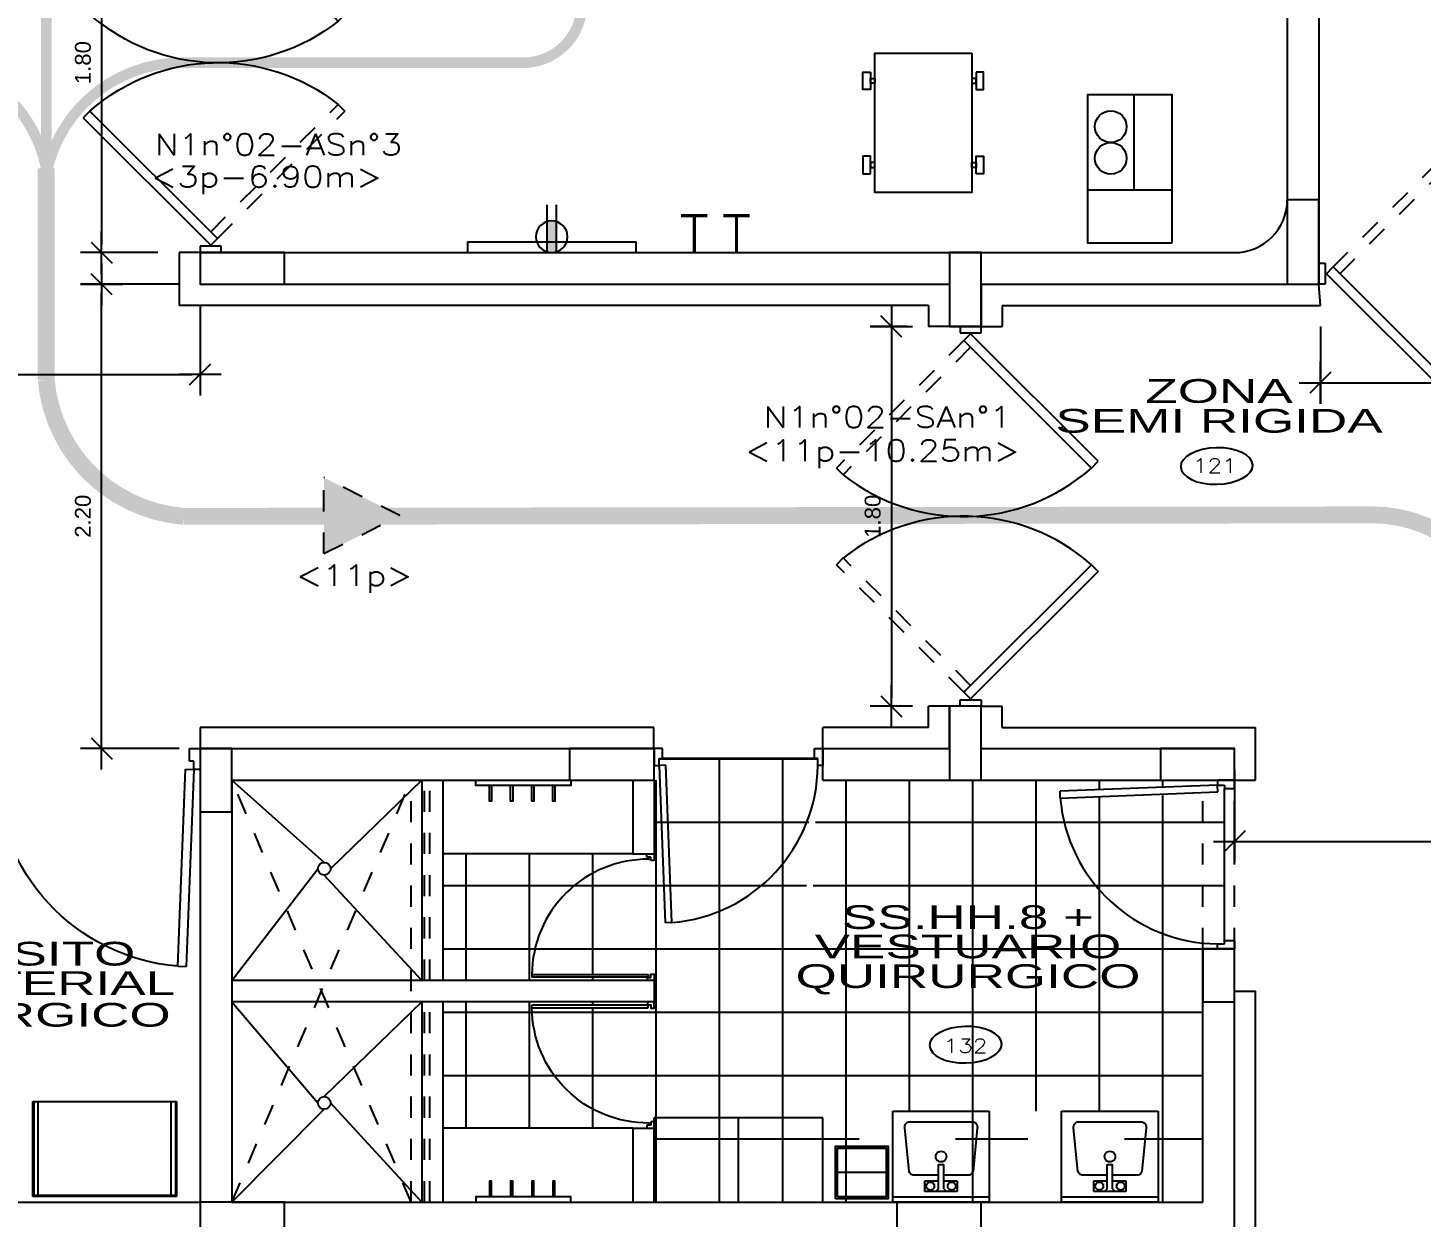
# Model space of a CAD drawing. Header units: millimetres. Extents: x 791 to 2661, y 209 to 602.
# Drawn here: x 1167.47 to 1174.07, y 537.76 to 543.39 of the extents above; entities that cross this region are included whole.
import ezdxf
from ezdxf.enums import TextEntityAlignment as Align

# ---------------------------------------------------------------- set-up
doc = ezdxf.new("R2010")
doc.units = ezdxf.units.MM
doc.header["$LTSCALE"] = 0.1
doc.header["$PDMODE"] = 3
for name, pattern in [('DASHED2', [9.525, 6.35, -3.175]), ('HIDDEN', [9.525, 6.35, -3.175]), ('TRAZOS2', [0.375, 0.25, -0.125])]:
    doc.linetypes.add(name, pattern=pattern)
for name, color, linetype in [('01', 1, 'Continuous'), ('02', 8, 'Continuous'), ('03', 8, 'Continuous'), ('06', 1, 'Continuous'), ('1TEXTO-05', 5, 'Continuous'), ('COLUMNAS', 1, 'Continuous'), ('cOTAS EVACUACION', 1, 'Continuous'), ('Equipamiento', 1, 'Continuous'), ('evacuacion', 70, 'TRAZOS2'), ('N-AMB', 2, 'Continuous'), ('Pisos', 253, 'Continuous'), ('Proyecciones', 9, 'HIDDEN'), ('Puertas', 1, 'Continuous'), ('Sanitarios', 1, 'Continuous'), ('texto seguridad', 120, 'Continuous'), ('Ventana alta', 1, 'DASHED2')]:
    doc.layers.add(name, color=color, linetype=linetype)
doc.layers.add('EVACUACION05', color=71, linetype='TRAZOS2', lineweight=50)
doc.styles.add('0', font='romans.SHX', dxfattribs={"width": 1.5})
doc.styles.add('LUNA', font='romans.shx', dxfattribs={"width": 1.5})
doc.styles.add('ROMANS', font='', dxfattribs={"oblique": 1, "height": 0.075})
doc.styles.get('ROMANS').set_extended_font_data('Arial')
doc.dimstyles.new('COTAS 50', dxfattribs={"dimscale": 2, "dimtxt": 1.5, "dimasz": 0.02, "dimexe": 0.05, "dimexo": 0.05, "dimgap": 0.025, "dimtad": 3, "dimzin": 4, "dimdsep": 46, "dimtxsty": 'ROMANS', "dimblk": 'LLL', "dimcen": 0, "dimdle": 0.18, "dimclrd": 256, "dimclre": 1, "dimclrt": 3, "dimadec": 0, "dimazin": 0, "dimtfac": 1, "dimtix": 1, "dimtofl": 0, "dimtmove": 1, "dimatfit": 3, "dimldrblk": 'OPEN90', "dimfxl": 0.18, "dimtolj": 1, "dimtzin": 0, "dimarcsym": 0})

# ---------------------------------------------------------------- blocks, each defined once
blk = doc.blocks.new('A$C0E812A79')
at = {"layer": 'Puertas', "linetype": 'TRAZOS2', "ltscale": 3}
for p, q in [((0.0668, -0.0182, 0.005), (0.671, 0.5859, 0.005)), ((0.0986, -0.05, 0.005), (0.7028, 0.5541, 0.005)), ((1.7014, -0.05, 0.005), (1.0972, 0.5541, 0.005)), ((1.7332, -0.0182, 0.005), (1.129, 0.5859, 0.005))]:
    blk.add_line(p, q, dxfattribs=at)
at = {"layer": 'Puertas'}
for p, q in [((0.7028, 0.5541, 0.005), (0.671, 0.5859, 0.005)), ((1.0972, 0.5541, 0.005), (1.129, 0.5859, 0.005))]:
    blk.add_line(p, q, dxfattribs=at)
at = {"layer": 'Puertas', "ltscale": 3}
for p, q in [((0, -0.1), (0, 0)), ((0, 0), (0.03, 0)), ((0.03, 0), (0.03, -0.025)), ((1.8, 0), (1.77, 0)), ((1.77, 0), (1.77, -0.025)), ((1.8, -0.1), (1.8, 0)), ((0.03, -0.025), (0.03, -0.025)), ((0.03, -0.025), (0.03, -0.1)), ((0.035, -0.05, 0.005), (0.0668, -0.0182, 0.005)), ((0.6391, -0.6542, 0.005), (0.035, -0.05, 0.005)), ((0.0668, -0.0182, 0.005), (0.671, -0.6223, 0.005)), ((1.7332, -0.0182, 0.005), (1.129, -0.6223, 0.005)), ((1.1609, -0.6542, 0.005), (1.765, -0.05, 0.005)), ((1.765, -0.05, 0.005), (1.7332, -0.0182, 0.005)), ((1.77, -0.025), (1.77, -0.025)), ((1.77, -0.025), (1.77, -0.1)), ((0.03, -0.1), (0, -0.1)), ((1.77, -0.1), (1.8, -0.1)), ((0.671, -0.6223, 0.005), (0.6391, -0.6542, 0.005)), ((1.129, -0.6223, 0.005), (1.1609, -0.6542, 0.005))]:
    blk.add_line(p, q, dxfattribs=at)
at = {"layer": 'Puertas'}
for centre, start, end in [((-0.017, -0.0151, 0.015), 318.56511, 38.33834), ((1.817, -0.0151, 0.015), 141.66166, 221.43489)]:
    blk.add_arc(centre, 0.9176, start, end, dxfattribs=at)
blk = doc.blocks.new('A$C75F00277')
at = {"layer": 'Puertas'}
for p, q in [((0, 0.95), (0, 1)), ((0, 1), (0.1, 1)), ((0.1, 1), (0.1, 0.97)), ((0.06, 0.95), (0, 0.95)), ((0.06, 0.97), (0.06, 0.95)), ((0.1, 0.97), (0.06, 0.97)), ((1.0317, 0.106), (0.0985, 0.07)), ((0.0985, 0.07), (0.1, 0.03)), ((1.0317, 0.106), (1.0333, 0.066)), ((0, 0.05), (0, 0)), ((0.06, 0.05), (0, 0.05)), ((0, 0), (0.1, 0)), ((0.06, 0.03), (0.06, 0.05)), ((0.1, 0.03), (0.06, 0.03)), ((0.1, 0.03), (1.0333, 0.066)), ((0.1, 0), (0.1, 0.03))]:
    blk.add_line(p, q, dxfattribs=at)
blk.add_arc((0.0923, 0.0274), 0.9427, 4.78175, 89.53472, dxfattribs=at)
blk = doc.blocks.new('A$C5FCB44E2')
at = {"layer": 'Sanitarios'}
for p, q in [((0, 0.4572, -0.1016), (0, 0.4572)), ((0, 0.4572, -0.1016), (0, 0.4572)), ((0, 0, -0.1016), (0, 0.4572, -0.1016)), ((0, 0.4572, -0.1016), (0.127, 0.4572, -0.1016)), ((0, 0), (0, 0.4572)), ((0, 0.4572), (0.127, 0.4572)), ((0.0254, 0.4572, 0.0508), (0.0254, 0, 0.0508)), ((0.127, 0.4572, -0.1016), (0.127, 0.4572)), ((0.127, 0.4572, -0.1016), (0.127, 0.4572)), ((0.127, 0.4572, -0.1016), (0.4318, 0.4572, -0.1016)), ((0.127, 0.4572), (0.4318, 0.4572)), ((0.1474, 0.3803), (0.3506, 0.4003)), ((0.3506, 0.4003), (0.3572, 0.4008)), ((0.3572, 0.4008), (0.3638, 0.3995)), ((0.3638, 0.3995), (0.3697, 0.3965)), ((0.3697, 0.3965), (0.3747, 0.3922)), ((0.4318, 0.4572, -0.1016), (0.4318, 0.4572)), ((0.4318, 0.4572, -0.1016), (0.4318, 0.4572)), ((0.4318, 0.4572, -0.1016), (0.4318, 0, -0.1016)), ((0.4318, 0.4572), (0.4318, 0)), ((0.127, 0.3554), (0.1279, 0.362)), ((0.127, 0.2413), (0.127, 0.3554)), ((0.1279, 0.362), (0.1304, 0.3681)), ((0.1304, 0.3681), (0.1344, 0.3734)), ((0.1344, 0.3734), (0.1397, 0.3774)), ((0.1397, 0.3774), (0.1458, 0.3799)), ((0.1458, 0.3799), (0.1474, 0.3803)), ((0.3747, 0.3922), (0.3784, 0.3867)), ((0.3784, 0.3867), (0.3805, 0.3804)), ((0.3805, 0.3804), (0.381, 0.3754)), ((0.381, 0.3754), (0.381, 0.0818)), ((0.0508, 0.1524, 0.0508), (0.0508, 0.3048, 0.0508)), ((0.0508, 0.3048, 0.0508), (0.1016, 0.3048, 0.0508)), ((0.0572, 0.2794, 0.0508), (0.0578, 0.2843, 0.0508)), ((0.0578, 0.2745, 0.0508), (0.0572, 0.2794, 0.0508)), ((0.0578, 0.2843, 0.0508), (0.0597, 0.2889, 0.0508)), ((0.0597, 0.2699, 0.0508), (0.0578, 0.2745, 0.0508)), ((0.0597, 0.2889, 0.0508), (0.0627, 0.2929, 0.0508)), ((0.0627, 0.2659, 0.0508), (0.0597, 0.2699, 0.0508)), ((0.0627, 0.2929, 0.0508), (0.0667, 0.2959, 0.0508)), ((0.0667, 0.2629, 0.0508), (0.0627, 0.2659, 0.0508)), ((0.0667, 0.2959, 0.0508), (0.0713, 0.2978, 0.0508)), ((0.0713, 0.2978, 0.0508), (0.0762, 0.2985, 0.0508)), ((0.0762, 0.2985, 0.0508), (0.0811, 0.2978, 0.0508)), ((0.0811, 0.2978, 0.0508), (0.0857, 0.2959, 0.0508)), ((0.0857, 0.2959, 0.0508), (0.0897, 0.2929, 0.0508)), ((0.0897, 0.2659, 0.0508), (0.0857, 0.2629, 0.0508)), ((0.0897, 0.2929, 0.0508), (0.0927, 0.2889, 0.0508)), ((0.0927, 0.2699, 0.0508), (0.0897, 0.2659, 0.0508)), ((0.0927, 0.2889, 0.0508), (0.0946, 0.2843, 0.0508)), ((0.0946, 0.2745, 0.0508), (0.0927, 0.2699, 0.0508)), ((0.0946, 0.2843, 0.0508), (0.0953, 0.2794, 0.0508)), ((0.0953, 0.2794, 0.0508), (0.0946, 0.2745, 0.0508)), ((0.1016, 0.3048, 0.0508), (0.1016, 0.2413, 0.0508)), ((0.0635, 0.2413, 0.0508), (0.0508, 0.254, 0.0508)), ((0.0635, 0.2159, 0.0508), (0.0508, 0.2032, 0.0508)), ((0.0635, 0.2413, 0.0508), (0.1778, 0.2413, 0.0508)), ((0.0635, 0.2159, 0.0508), (0.1778, 0.2159, 0.0508)), ((0.0713, 0.261, 0.0508), (0.0667, 0.2629, 0.0508)), ((0.0762, 0.2604, 0.0508), (0.0713, 0.261, 0.0508)), ((0.0811, 0.261, 0.0508), (0.0762, 0.2604, 0.0508)), ((0.0762, 0.2604, 0.0508), (0.0762, 0.2604, 0.0508)), ((0.0857, 0.2629, 0.0508), (0.0811, 0.261, 0.0508)), ((0.1016, 0.2159, 0.0508), (0.1016, 0.1524, 0.0508)), ((0.127, 0.1018), (0.127, 0.2159)), ((0.1778, 0.2413, 0.0508), (0.1778, 0.2159, 0.0508)), ((0.1905, 0.2286, 0.0508), (0.1914, 0.2352, 0.0508)), ((0.1914, 0.222, 0.0508), (0.1905, 0.2286, 0.0508)), ((0.1914, 0.2352, 0.0508), (0.1939, 0.2413, 0.0508)), ((0.1939, 0.2159, 0.0508), (0.1914, 0.222, 0.0508)), ((0.1939, 0.2413, 0.0508), (0.1979, 0.2466, 0.0508)), ((0.1979, 0.2106, 0.0508), (0.1939, 0.2159, 0.0508)), ((0.1979, 0.2466, 0.0508), (0.2032, 0.2506, 0.0508)), ((0.2032, 0.2066, 0.0508), (0.1979, 0.2106, 0.0508)), ((0.2032, 0.2506, 0.0508), (0.2093, 0.2531, 0.0508)), ((0.2093, 0.2041, 0.0508), (0.2032, 0.2066, 0.0508)), ((0.2093, 0.2531, 0.0508), (0.2159, 0.254, 0.0508)), ((0.2159, 0.2032, 0.0508), (0.2093, 0.2041, 0.0508)), ((0.2159, 0.254, 0.0508), (0.2225, 0.2531, 0.0508)), ((0.2225, 0.2041, 0.0508), (0.2159, 0.2032, 0.0508)), ((0.2159, 0.2032, 0.0508), (0.2159, 0.2032, 0.0508)), ((0.2225, 0.2531, 0.0508), (0.2286, 0.2506, 0.0508)), ((0.2286, 0.2066, 0.0508), (0.2225, 0.2041, 0.0508)), ((0.2286, 0.2506, 0.0508), (0.2339, 0.2466, 0.0508)), ((0.2339, 0.2106, 0.0508), (0.2286, 0.2066, 0.0508)), ((0.2339, 0.2466, 0.0508), (0.2379, 0.2413, 0.0508)), ((0.2379, 0.2159, 0.0508), (0.2339, 0.2106, 0.0508)), ((0.2379, 0.2413, 0.0508), (0.2404, 0.2352, 0.0508)), ((0.2404, 0.222, 0.0508), (0.2379, 0.2159, 0.0508)), ((0.2404, 0.2352, 0.0508), (0.2413, 0.2286, 0.0508)), ((0.2413, 0.2286, 0.0508), (0.2404, 0.222, 0.0508)), ((0.1016, 0.1524, 0.0508), (0.0508, 0.1524, 0.0508)), ((0.0572, 0.1778, 0.0508), (0.0578, 0.1827, 0.0508)), ((0.0578, 0.1729, 0.0508), (0.0572, 0.1778, 0.0508)), ((0.0578, 0.1827, 0.0508), (0.0597, 0.1873, 0.0508)), ((0.0597, 0.1683, 0.0508), (0.0578, 0.1729, 0.0508)), ((0.0597, 0.1873, 0.0508), (0.0627, 0.1913, 0.0508)), ((0.0627, 0.1643, 0.0508), (0.0597, 0.1683, 0.0508)), ((0.0627, 0.1913, 0.0508), (0.0667, 0.1943, 0.0508)), ((0.0667, 0.1613, 0.0508), (0.0627, 0.1643, 0.0508)), ((0.0667, 0.1943, 0.0508), (0.0713, 0.1962, 0.0508)), ((0.0713, 0.1594, 0.0508), (0.0667, 0.1613, 0.0508)), ((0.0713, 0.1962, 0.0508), (0.0762, 0.1969, 0.0508)), ((0.0762, 0.1588, 0.0508), (0.0713, 0.1594, 0.0508)), ((0.0762, 0.1969, 0.0508), (0.0811, 0.1962, 0.0508)), ((0.0811, 0.1594, 0.0508), (0.0762, 0.1588, 0.0508)), ((0.0762, 0.1588, 0.0508), (0.0762, 0.1588, 0.0508)), ((0.0811, 0.1962, 0.0508), (0.0857, 0.1943, 0.0508)), ((0.0857, 0.1613, 0.0508), (0.0811, 0.1594, 0.0508)), ((0.0857, 0.1943, 0.0508), (0.0897, 0.1913, 0.0508)), ((0.0897, 0.1643, 0.0508), (0.0857, 0.1613, 0.0508)), ((0.0897, 0.1913, 0.0508), (0.0927, 0.1873, 0.0508)), ((0.0927, 0.1683, 0.0508), (0.0897, 0.1643, 0.0508)), ((0.0927, 0.1873, 0.0508), (0.0946, 0.1827, 0.0508)), ((0.0946, 0.1729, 0.0508), (0.0927, 0.1683, 0.0508)), ((0.0946, 0.1827, 0.0508), (0.0953, 0.1778, 0.0508)), ((0.0953, 0.1778, 0.0508), (0.0946, 0.1729, 0.0508)), ((0.1271, 0.1002), (0.127, 0.1018)), ((0.1283, 0.0936), (0.1271, 0.1002)), ((0.1313, 0.0877), (0.1283, 0.0936)), ((0.1356, 0.0827), (0.1313, 0.0877)), ((0.1411, 0.079), (0.1356, 0.0827)), ((0.1474, 0.0769), (0.1411, 0.079)), ((0.3506, 0.0569), (0.1474, 0.0769)), ((0.3776, 0.0691), (0.3736, 0.0638)), ((0.3801, 0.0752), (0.3776, 0.0691)), ((0.381, 0.0818), (0.3801, 0.0752)), ((0, 0, -0.1016), (0, 0)), ((0, 0, -0.1016), (0, 0)), ((0.127, 0, -0.1016), (0, 0, -0.1016)), ((0.127, 0), (0, 0)), ((0.127, 0, -0.1016), (0.127, 0)), ((0.127, 0, -0.1016), (0.127, 0)), ((0.4318, 0, -0.1016), (0.127, 0, -0.1016)), ((0.4318, 0), (0.127, 0)), ((0.3556, 0.0564), (0.3506, 0.0569)), ((0.3622, 0.0573), (0.3556, 0.0564)), ((0.3683, 0.0598), (0.3622, 0.0573)), ((0.3736, 0.0638), (0.3683, 0.0598)), ((0.4318, 0, -0.1016), (0.4318, 0)), ((0.4318, 0, -0.1016), (0.4318, 0))]:
    blk.add_line(p, q, dxfattribs=at)
blk = doc.blocks.new('.6')
at = {"layer": '02'}
for p, q in [((-0.033, 0.579), (-0.033, 0.594)), ((0, 0.594), (0, 0.564)), ((-0.024, 0.579), (-0.033, 0.579)), ((-0.015, 0.579), (-0.024, 0.579)), ((-0.015, 0.564), (-0.015, 0.579)), ((0, 0.564), (-0.015, 0.564)), ((-0.5725, 0.0285), (-0.028, 0.0285)), ((-0.5725, 0.0285), (-0.5725, 0.0165)), ((-0.028, 0.0165), (-0.5725, 0.0165)), ((-0.028, 0.0285), (-0.028, 0.0165))]:
    blk.add_line(p, q, dxfattribs=at)
blk.add_lwpolyline([(0, 0), (-0.0304, 0), (-0.0304, 0.015), (-0.015, 0.015), (-0.015, 0.03), (0, 0.03)], close=True, dxfattribs=at)
at = {"layer": 'Puertas'}
for p, q in [((-0.024, 0.5695), (-0.015, 0.5695)), ((-0.028, 0.0165), (-0.028, 0.015))]:
    blk.add_line(p, q, dxfattribs=at)
blk.add_arc((-0.028, 0.025), 0.5445, 89.57456, 179.62972, dxfattribs=at)
blk = doc.blocks.new('TOM-2')
blk.add_hatch(color=256).paths.add_polyline_path([(-0.0135, -0.0225, 0.076321), (-0.01, 0, 0.076321), (-0.0135, 0.0225), (-0.1565, 0.0225, 0.076321), (-0.16, 0, 0.076321), (-0.1565, -0.0225)])
for p, q in [((-0.0135, 0.0225), (-0.2365, 0.0225)), ((-0.0135, -0.0225), (-0.2365, -0.0225))]:
    blk.add_line(p, q)
blk.add_circle((-0.085, 0), 0.075)
blk = doc.blocks.new('N-2')
at = {"layer": 'Equipamiento'}
blk.add_lwpolyline([(0.3066, -0.1513), (0.3566, -0.1513), (0.3566, 0.6487), (0.3066, 0.6487)], close=True, dxfattribs=at)
blk = doc.blocks.new('MA-12')
for points in [[(0.0891, 0.4803), (0.1723, 0.4803), (0.1723, 0.5162), (0.0891, 0.5162)], [(0.1189, 0.46), (0.1425, 0.46), (0.1425, 0.4803), (0.1189, 0.4803)], [(0.5709, 0.4803), (0.4877, 0.4803), (0.4877, 0.5162), (0.5709, 0.5162)], [(0.5411, 0.46), (0.5175, 0.46), (0.5175, 0.4803), (0.5411, 0.4803)], [(0, 0), (0.66, 0), (0.66, 0.46), (0, 0.46)], [(0.0891, -0.0203), (0.1723, -0.0203), (0.1723, -0.0562), (0.0891, -0.0562)], [(0.1189, 0), (0.1425, 0), (0.1425, -0.0203), (0.1189, -0.0203)], [(0.5709, -0.0203), (0.4877, -0.0203), (0.4877, -0.0562), (0.5709, -0.0562)], [(0.5411, 0), (0.5175, 0), (0.5175, -0.0203), (0.5411, -0.0203)]]:
    blk.add_lwpolyline(points, close=True)
blk = doc.blocks.new('EM-20')
for p, q in [((-0.1, 0.2), (-0.1, -0.2)), ((-0.1, -0.02), (0.35, -0.02))]:
    blk.add_line(p, q)
blk.add_lwpolyline([(-0.35, -0.2), (0.35, -0.2), (0.35, 0.2), (-0.35, 0.2)], close=True)
for centre in [(0.05, 0.09), (0.2, 0.09)]:
    blk.add_circle(centre, 0.075)
blk = doc.blocks.new('MP-1')
at = {"layer": 'Equipamiento'}
blk.add_line((0.115, 0), (0.115, -0.23), dxfattribs=at)
for points in [[(-0.01, -0.24), (0.24, -0.24), (0.24, 0.01), (-0.01, 0.01)], [(0, -0.23), (0.23, -0.23), (0.23, 0), (0, 0)]]:
    blk.add_lwpolyline(points, close=True, dxfattribs=at)
blk = doc.blocks.new('MC-34')
for p, q in [((-0.025, 0.05), (-0.1, 0.05)), ((-0.025, -0.05), (-0.1, -0.05)), ((-0.025, -0.15), (-0.1, -0.15))]:
    blk.add_line(p, q)
blk.add_lwpolyline([(0, -0.225), (0, 0.225), (-0.025, 0.225), (-0.025, -0.225)], close=True)
for points in [[(-0.025, 0.15), (-0.1, 0.15), (-0.1, 0.14), (-0.025, 0.14)], [(-0.025, 0.05), (-0.1, 0.05), (-0.1, 0.04), (-0.025, 0.04)], [(-0.025, -0.05), (-0.1, -0.05), (-0.1, -0.06), (-0.025, -0.06)], [(-0.025, -0.15), (-0.1, -0.15), (-0.1, -0.16), (-0.025, -0.16)]]:
    blk.add_lwpolyline(points)
blk = doc.blocks.new('A$C34EA66F1')
at = {"layer": 'Equipamiento', "rotation": 180}
blk.add_blockref('MC-34', (0, 0.225), dxfattribs=at)
blk = doc.blocks.new('MA-29')
for p, q in [((-0.1366, 0.1877), (-0.1366, -0.4923)), ((0.3134, 0.1877), (-0.1366, 0.1877)), ((0.3084, 0.1827), (-0.1366, 0.1827)), ((0.3084, 0.1627), (-0.1366, 0.1627)), ((0.3084, -0.4873), (0.3084, 0.1827)), ((0.3134, -0.4923), (0.3134, 0.1877)), ((0.3084, -0.4673), (-0.1366, -0.4673)), ((-0.1366, -0.4873), (0.3084, -0.4873)), ((-0.1366, -0.4923), (0.3134, -0.4923))]:
    blk.add_line(p, q)
blk = doc.blocks.new('LLL')
for p, q in [((0, 2.5), (0, -2.5)), ((2.5, 0), (-2.5, 0))]:
    blk.add_line(p, q)
at = {"color": 3}
blk.add_line((-1.25, -1.25), (1.25, 1.25), dxfattribs=at)
at = {"layer": 'Defpoints', "color": 0, "linetype": 'ByBlock'}
blk.add_point((0, 0), dxfattribs=at)
blk.add_point((0, 0), dxfattribs=at)
blk = doc.blocks.new('*D302')
at = {"layer": 'cOTAS EVACUACION', "color": 1, "lineweight": -2, "ltscale": 0.15, "transparency": 16777216}
for p, q in [((1168.0814, 544.1291), (1167.7146, 544.1291)), ((1168.0814, 542.3291), (1167.7146, 542.3291))]:
    blk.add_line(p, q, dxfattribs=at)
at = {"layer": 'cOTAS EVACUACION', "lineweight": -2, "ltscale": 0.15, "transparency": 16777216}
blk.add_line((1167.8146, 544.0891), (1167.8146, 542.3691), dxfattribs=at)
at = {"layer": 'Defpoints', "color": 0, "ltscale": 0.15, "transparency": 16777216}
for p in [(1168.1814, 544.1291), (1167.8146, 542.3291), (1168.1814, 542.3291)]:
    blk.add_point(p, dxfattribs=at)
at = {"layer": 'cOTAS EVACUACION', "lineweight": -2, "ltscale": 0.15, "transparency": 16777216, "xscale": 0.04, "yscale": 0.04, "zscale": 0.04}
for p, rotation in [((1167.8146, 544.1291), 90), ((1167.8146, 542.3291), 270)]:
    blk.add_blockref('LLL', p, dxfattribs=dict(at, rotation=rotation))
at = {"layer": 'cOTAS EVACUACION', "color": 3, "ltscale": 0.15, "transparency": 16777216, "insert": (1167.7263, 543.2291), "char_height": 0.075, "attachment_point": 5, "rotation": 90, "style": 'ROMANS'}
blk.add_mtext('\\A1;1.80', dxfattribs=at)
blk = doc.blocks.new('_OPEN90')
at = {"color": 0, "linetype": 'ByBlock', "ltscale": 0.7}
for p, q in [((0, 0), (-1, 0)), ((-0.5, 0.5), (0, 0)), ((0, 0), (-0.5, -0.5))]:
    blk.add_line(p, q, dxfattribs=at)
blk = doc.blocks.new('*D303')
at = {"layer": 'cOTAS EVACUACION', "color": 1, "lineweight": -2, "ltscale": 0.15, "transparency": 16777216}
for p, q in [((1168.1814, 542.1791), (1167.7146, 542.1791)), ((1168.1814, 539.9791), (1167.7146, 539.9791))]:
    blk.add_line(p, q, dxfattribs=at)
at = {"layer": 'cOTAS EVACUACION', "lineweight": -2, "ltscale": 0.15, "transparency": 16777216}
blk.add_line((1167.8146, 540.0191), (1167.8146, 542.1391), dxfattribs=at)
at = {"layer": 'Defpoints', "color": 0, "ltscale": 0.15, "transparency": 16777216}
for p in [(1167.8146, 542.1791), (1168.2814, 542.1791), (1168.2814, 539.9791)]:
    blk.add_point(p, dxfattribs=at)
at = {"layer": 'cOTAS EVACUACION', "lineweight": -2, "ltscale": 0.15, "transparency": 16777216, "xscale": 0.04, "yscale": 0.04, "zscale": 0.04}
for p, rotation in [((1167.8146, 542.1791), 90), ((1167.8146, 539.9791), 270)]:
    blk.add_blockref('LLL', p, dxfattribs=dict(at, rotation=rotation))
at = {"layer": 'cOTAS EVACUACION', "color": 3, "ltscale": 0.15, "transparency": 16777216, "insert": (1167.7263, 541.0791), "char_height": 0.075, "attachment_point": 5, "rotation": 90, "style": 'ROMANS'}
blk.add_mtext('\\A1;2.20', dxfattribs=at)
blk = doc.blocks.new('*D304')
at = {"layer": 'cOTAS EVACUACION', "color": 1, "lineweight": -2, "ltscale": 0.15, "transparency": 16777216}
for p, q in [((1165.1814, 542.0791), (1165.1814, 541.6519)), ((1168.2814, 542.0791), (1168.2814, 541.6519))]:
    blk.add_line(p, q, dxfattribs=at)
at = {"layer": 'cOTAS EVACUACION', "lineweight": -2, "ltscale": 0.15, "transparency": 16777216}
blk.add_line((1165.2214, 541.7519), (1168.2414, 541.7519), dxfattribs=at)
at = {"layer": 'Defpoints', "color": 0, "ltscale": 0.15, "transparency": 16777216}
for p in [(1165.1814, 542.1791), (1168.2814, 542.1791), (1168.2814, 541.7519)]:
    blk.add_point(p, dxfattribs=at)
at = {"layer": 'cOTAS EVACUACION', "lineweight": -2, "ltscale": 0.15, "transparency": 16777216, "xscale": 0.04, "yscale": 0.04, "zscale": 0.04, "rotation": 180}
blk.add_blockref('LLL', (1165.1814, 541.7519), dxfattribs=at)
at = {"layer": 'cOTAS EVACUACION', "lineweight": -2, "ltscale": 0.15, "transparency": 16777216, "xscale": 0.04, "yscale": 0.04, "zscale": 0.04}
blk.add_blockref('LLL', (1168.2814, 541.7519), dxfattribs=at)
at = {"layer": 'cOTAS EVACUACION', "color": 3, "ltscale": 0.15, "transparency": 16777216, "insert": (1166.7314, 541.8402), "char_height": 0.075, "attachment_point": 5, "style": 'ROMANS'}
blk.add_mtext('\\A1;3.10', dxfattribs=at)
blk = doc.blocks.new('*D305')
at = {"layer": 'cOTAS EVACUACION', "color": 1, "lineweight": -2, "ltscale": 0.15, "transparency": 16777216}
for p, q in [((1171.6314, 541.9791), (1171.4559, 541.9791)), ((1171.6314, 540.1791), (1171.4559, 540.1791))]:
    blk.add_line(p, q, dxfattribs=at)
at = {"layer": 'cOTAS EVACUACION', "lineweight": -2, "ltscale": 0.15, "transparency": 16777216}
blk.add_line((1171.5559, 541.9391), (1171.5559, 540.2191), dxfattribs=at)
at = {"layer": 'Defpoints', "color": 0, "ltscale": 0.15, "transparency": 16777216}
for p in [(1171.7314, 541.9791), (1171.5559, 540.1791), (1171.7314, 540.1791)]:
    blk.add_point(p, dxfattribs=at)
at = {"layer": 'cOTAS EVACUACION', "lineweight": -2, "ltscale": 0.15, "transparency": 16777216, "xscale": 0.04, "yscale": 0.04, "zscale": 0.04}
for p, rotation in [((1171.5559, 541.9791), 90), ((1171.5559, 540.1791), 270)]:
    blk.add_blockref('LLL', p, dxfattribs=dict(at, rotation=rotation))
at = {"layer": 'cOTAS EVACUACION', "color": 3, "ltscale": 0.15, "transparency": 16777216, "insert": (1171.4675, 541.0791), "char_height": 0.075, "attachment_point": 5, "rotation": 90, "style": 'ROMANS'}
blk.add_mtext('\\A1;1.80', dxfattribs=at)
blk = doc.blocks.new('*D306')
at = {"layer": 'cOTAS EVACUACION', "color": 1, "lineweight": -2, "ltscale": 0.15, "transparency": 16777216}
for p, q in [((1173.5883, 541.9791), (1173.5883, 541.6125)), ((1175.2814, 541.9791), (1175.2814, 541.6125))]:
    blk.add_line(p, q, dxfattribs=at)
at = {"layer": 'cOTAS EVACUACION', "lineweight": -2, "ltscale": 0.15, "transparency": 16777216}
blk.add_line((1173.6283, 541.7125), (1175.2414, 541.7125), dxfattribs=at)
at = {"layer": 'Defpoints', "color": 0, "ltscale": 0.15, "transparency": 16777216}
for p in [(1173.5883, 542.0791), (1175.2814, 542.0791), (1175.2814, 541.7125)]:
    blk.add_point(p, dxfattribs=at)
at = {"layer": 'cOTAS EVACUACION', "lineweight": -2, "ltscale": 0.15, "transparency": 16777216, "xscale": 0.04, "yscale": 0.04, "zscale": 0.04, "rotation": 180}
blk.add_blockref('LLL', (1173.5883, 541.7125), dxfattribs=at)
at = {"layer": 'cOTAS EVACUACION', "lineweight": -2, "ltscale": 0.15, "transparency": 16777216, "xscale": 0.04, "yscale": 0.04, "zscale": 0.04}
blk.add_blockref('LLL', (1175.2814, 541.7125), dxfattribs=at)
at = {"layer": 'cOTAS EVACUACION', "color": 3, "ltscale": 0.15, "transparency": 16777216, "insert": (1174.3364, 541.7957), "char_height": 0.075, "attachment_point": 5, "style": 'ROMANS'}
blk.add_mtext('\\A1;1.69', dxfattribs=at)
blk = doc.blocks.new('*D308')
at = {"layer": 'cOTAS EVACUACION', "color": 1, "lineweight": -2, "ltscale": 0.15, "transparency": 16777216}
for p, q in [((1173.1814, 539.8791), (1173.1814, 539.4382)), ((1175.3814, 539.8791), (1175.3814, 539.4382))]:
    blk.add_line(p, q, dxfattribs=at)
at = {"layer": 'cOTAS EVACUACION', "lineweight": -2, "ltscale": 0.15, "transparency": 16777216}
blk.add_line((1173.2214, 539.5382), (1175.3414, 539.5382), dxfattribs=at)
at = {"layer": 'Defpoints', "color": 0, "ltscale": 0.15, "transparency": 16777216}
for p in [(1173.1814, 539.9791), (1175.3814, 539.9791), (1175.3814, 539.5382)]:
    blk.add_point(p, dxfattribs=at)
at = {"layer": 'cOTAS EVACUACION', "lineweight": -2, "ltscale": 0.15, "transparency": 16777216, "xscale": 0.04, "yscale": 0.04, "zscale": 0.04, "rotation": 180}
blk.add_blockref('LLL', (1173.1814, 539.5382), dxfattribs=at)
at = {"layer": 'cOTAS EVACUACION', "lineweight": -2, "ltscale": 0.15, "transparency": 16777216, "xscale": 0.04, "yscale": 0.04, "zscale": 0.04}
blk.add_blockref('LLL', (1175.3814, 539.5382), dxfattribs=at)
at = {"layer": 'cOTAS EVACUACION', "color": 3, "ltscale": 0.15, "transparency": 16777216, "insert": (1174.2814, 539.6265), "char_height": 0.075, "attachment_point": 5, "style": 'ROMANS'}
blk.add_mtext('\\A1;2.20', dxfattribs=at)

msp = doc.modelspace()

# ---------------------------------------------------------------- hatches: boundary and pattern name
at = {"layer": 'EVACUACION05', "ltscale": 0.05}
msp.add_hatch(color=256, dxfattribs=at).paths.add_polyline_path([(1169.2277, 541.0827), (1168.8677, 541.2627), (1168.8677, 540.9027)])
at = {"layer": 'Pisos', "ltscale": 0.15}
h = msp.add_hatch(dxfattribs=at)
h.set_pattern_fill('_USER', color=256, scale=0.3, style=0, double=1, pattern_type=0)
h.set_pattern_definition([(360, (1173.14137, 537.82913), (7e-17, 0.3), []), (90, (1173.14137, 537.82913), (-0.3, 9e-17), [])])
h.paths.add_polyline_path([(1173.0314, 539.0291), (1173.0314, 539.057, -0.36113), (1172.356, 539.7444), (1172.3548, 539.7763), (1173.0314, 539.8024), (1173.0314, 539.8291), (1171.2314, 539.8291), (1171.2047, 539.8291), (1171.1786, 539.1525), (1171.1466, 539.1537, -0.36113), (1170.4592, 539.8291), (1170.4314, 539.8291), (1170.4314, 539.4791), (1170.4314, 539.4488), (1170.4162, 539.4488), (1170.4162, 539.4543), (1170.4071, 539.4543, 0.414496), (1169.8531, 538.9079), (1170.403, 538.9079), (1170.403, 538.8943), (1170.4162, 538.8943), (1170.4162, 538.9094), (1170.4314, 538.9094), (1170.4314, 538.8791), (1170.4314, 538.7791), (1170.4314, 538.7488), (1170.4162, 538.7488), (1170.4162, 538.764), (1170.403, 538.764), (1170.403, 538.7503), (1169.8531, 538.7503, 0.414496), (1170.4071, 538.2039), (1170.4162, 538.2039), (1170.4162, 538.2094), (1170.4314, 538.2094), (1170.4314, 538.1791), (1170.4314, 537.8291), (1171.4028, 537.8291), (1171.4028, 537.9561), (1171.4028, 538.2609), (1171.86, 538.2609), (1171.86, 537.9561), (1171.86, 537.8291), (1172.2028, 537.8291), (1172.2028, 537.9561), (1172.2028, 538.2609), (1172.66, 538.2609), (1172.66, 537.9561), (1172.66, 537.8291), (1173.0314, 537.8291)])
h.paths.add_polyline_path([(1169.8531, 538.7503), (1169.8531, 538.7625), (1170.4007, 538.7625), (1170.4007, 538.7791), (1169.628, 538.7791), (1169.628, 538.1791), (1170.3314, 538.1791), (1170.398, 538.1791), (1170.398, 538.1943), (1170.4071, 538.1943), (1170.4162, 538.1943), (1170.4162, 538.2039), (1170.4071, 538.2039, -0.414496)])
h.paths.add_polyline_path([(1169.628, 538.7791), (1169.4314, 538.7791), (1169.4314, 538.1791), (1169.628, 538.1791)])
h.paths.add_polyline_path([(1169.628, 539.4791), (1169.4314, 539.4791), (1169.4314, 538.8791), (1169.628, 538.8791)])
h.paths.add_polyline_path([(1170.4071, 539.4543), (1170.4162, 539.4543), (1170.4162, 539.464), (1170.4071, 539.464), (1170.398, 539.464), (1170.398, 539.4791), (1170.3314, 539.4791), (1169.628, 539.4791), (1169.628, 538.8791), (1170.4007, 538.8791), (1170.4007, 538.8958), (1169.8531, 538.8958), (1169.8531, 538.9079, -0.414496)])
h.paths.add_polyline_path([(1171.1726, 539.8291), (1170.4592, 539.8291, 0.36113), (1171.1466, 539.1537)], flags=17)
h.paths.add_polyline_path([(1171.2074, 539.9311), (1171.1914, 539.9311), (1170.4714, 539.9311), (1170.4554, 539.9311), (1170.4554, 539.8991, 0.023253), (1170.4592, 539.8291), (1171.1726, 539.8291), (1171.1754, 539.9004), (1171.2074, 539.8991)])
h.paths.add_polyline_path([(1173.0314, 539.7704), (1172.356, 539.7444, 0.36113), (1173.0314, 539.057)], flags=17)
h.paths.add_polyline_path([(1173.1334, 539.7891), (1173.1334, 539.8051), (1173.1014, 539.8051), (1173.1026, 539.7732), (1173.0314, 539.7704), (1173.0314, 539.057, 0.023253), (1173.1014, 539.0531), (1173.1334, 539.0531), (1173.1334, 539.0691)])

# ---------------------------------------------------------------- linework, layer by layer
at = {"layer": '01'}
for p, q in [((1169.3314, 539.8291), (1169.3314, 538.8791)), ((1169.4314, 539.8291), (1169.4314, 538.8791)), ((1169.3314, 538.7791), (1169.3314, 537.8291)), ((1169.4314, 538.7791), (1169.4314, 537.832))]:
    msp.add_line(p, q, dxfattribs=at)
at = {"layer": '03'}
for p, q in [((1170.3314, 539.8291), (1170.3314, 539.4791)), ((1170.4314, 539.8291), (1170.4314, 539.4791)), ((1170.3314, 539.4791), (1170.4314, 539.4791)), ((1170.4314, 538.8791), (1168.4314, 538.8791)), ((1170.4314, 538.8791), (1170.4314, 538.7791)), ((1170.4314, 538.7791), (1168.4314, 538.7791)), ((1170.3314, 538.1791), (1170.3314, 537.8291)), ((1170.3314, 538.1791), (1170.4314, 538.1791)), ((1170.4314, 538.1791), (1170.4314, 537.8291))]:
    msp.add_line(p, q, dxfattribs=at)
at = {"layer": '06'}
for p, q in [((1173.5814, 548.4218), (1173.5814, 542.1791)), ((1173.4314, 548.1678), (1173.4314, 542.5791)), ((1168.2814, 542.3291), (1168.2814, 542.1791)), ((1168.2814, 542.3291), (1173.1814, 542.3291)), ((1168.2814, 542.1791), (1171.8314, 542.1791)), ((1171.8314, 542.1791), (1171.8314, 541.9791)), ((1171.9814, 542.1791), (1173.5814, 542.1791)), ((1171.9814, 542.1791), (1171.9814, 541.9791)), ((1171.9814, 541.9791), (1171.8314, 541.9791)), ((1171.8314, 539.9791), (1171.8314, 540.1791)), ((1171.9814, 540.1791), (1171.8314, 540.1791)), ((1171.9814, 539.9791), (1171.9814, 540.1791)), ((1168.2814, 539.9791), (1170.4314, 539.9791)), ((1168.2814, 539.9791), (1168.2814, 537.8291)), ((1170.4314, 539.8291), (1170.4314, 539.9791)), ((1171.2314, 539.9791), (1171.8314, 539.9791)), ((1171.2314, 539.8291), (1171.2314, 539.9791)), ((1171.9814, 539.9791), (1173.1814, 539.9791)), ((1173.1814, 539.8291), (1173.1814, 539.9791)), ((1168.4314, 539.8291), (1170.4314, 539.8291)), ((1168.4314, 539.8291), (1168.4314, 537.8291)), ((1171.2314, 539.8291), (1173.1814, 539.8291)), ((1173.0314, 537.8291), (1173.0314, 539.0291)), ((1173.0314, 539.0291), (1173.1814, 539.0291)), ((1173.1814, 537.1791), (1173.1814, 539.0291)), ((1166.4314, 537.8291), (1168.2814, 537.8291)), ((1168.4314, 537.8291), (1170.2314, 537.8291)), ((1170.2314, 537.8291), (1173.0314, 537.8291))]:
    msp.add_line(p, q, dxfattribs=at)
msp.add_arc((1173.1814, 542.5791), 0.25, 270, 0, dxfattribs=at)
at = {"layer": 'COLUMNAS', "ltscale": 0.15}
for points in [[(1173.4314, 542.1791), (1173.5814, 542.1791), (1173.5814, 542.5791), (1173.4314, 542.5791)], [(1168.6814, 542.1791), (1168.6814, 542.3291), (1168.2814, 542.3291), (1168.2814, 542.1791)], [(1171.8314, 541.9791), (1171.9814, 541.9791), (1171.9814, 542.3291), (1171.8314, 542.3291)], [(1171.8314, 539.8291), (1171.9814, 539.8291), (1171.9814, 540.1791), (1171.8314, 540.1791)], [(1168.2814, 539.6791), (1168.4314, 539.6791), (1168.4314, 539.9791), (1168.2814, 539.9791)], [(1170.4314, 539.8291), (1170.4314, 539.9791), (1170.0314, 539.9791), (1170.0314, 539.8291)], [(1173.1814, 539.8291), (1173.1814, 539.9791), (1172.8314, 539.9791), (1172.8314, 539.8291)], [(1173.0314, 538.7791), (1173.1814, 538.7791), (1173.1814, 539.0291), (1173.0314, 539.0291)], [(1168.6814, 537.6791), (1168.6814, 537.8291), (1168.2814, 537.8291), (1168.2814, 537.6791)], [(1171.9814, 537.6791), (1171.9814, 537.8291), (1171.5814, 537.8291), (1171.5814, 537.6791)]]:
    msp.add_lwpolyline(points, close=True, dxfattribs=at)
at = {"layer": 'Equipamiento'}
for p, q in [((1170.4314, 537.8291), (1170.4314, 538.2291)), ((1171.2314, 538.2291), (1170.4314, 538.2291)), ((1170.8314, 537.8291), (1170.8314, 538.2291)), ((1171.2314, 537.8291), (1171.2314, 538.2291)), ((1170.4314, 537.8291), (1171.2314, 537.8291))]:
    msp.add_line(p, q, dxfattribs=at)
at = {"layer": 'Equipamiento', "const_width": 0.015}
for points in [[(1170.6847, 542.5041), (1170.5597, 542.5041)], [(1170.6222, 542.3291), (1170.6222, 542.5041)], [(1170.8846, 542.5041), (1170.7596, 542.5041)], [(1170.8221, 542.3291), (1170.8221, 542.5041)]]:
    msp.add_lwpolyline(points, dxfattribs=at)
at = {"layer": 'evacuacion'}
msp.add_line((1168.8677, 540.9027, 0.015), (1168.8677, 541.2627, 0.015), dxfattribs=at)
at = {"layer": 'evacuacion', "linetype": 'DASHED2', "ltscale": 0.2, "const_width": 0.05, "elevation": 0.015}
msp.add_lwpolyline([(1167.5522, 542.7285), (1167.5522, 545.1291)], dxfattribs=at)
for points in [[(1168.3318, 543.2291), (1169.8115, 543.2291, 0.391), (1170.0888, 543.4851), (1170.0888, 543.9588, -0.335387), (1170.2611, 544.1868), (1171.507, 544.1868)], [(1168.3318, 543.2291), (1168.1951, 543.2291, 0.35782), (1167.5522, 542.7015, 2.133989)]]:
    msp.add_lwpolyline(points, format="xyb", dxfattribs=at)
at = {"layer": 'evacuacion', "linetype": 'DASHED2', "ltscale": 0.2, "const_width": 0.05}
msp.add_lwpolyline([(1165.1188, 543.2561), (1166.9093, 543.2561, -0.35782), (1167.5522, 542.7285, -2.133989)], format="xyb", dxfattribs=at)
at = {"layer": 'evacuacion', "elevation": 0.015}
msp.add_lwpolyline([(1168.8677, 540.9027), (1169.2277, 541.0827), (1168.8677, 541.2627)], dxfattribs=at)
at = {"layer": 'EVACUACION05', "ltscale": 8, "const_width": 0.08, "elevation": 0.015}
for points in [[(1173.8399, 541.0862), (1168.205, 541.0791, -0.366669), (1167.5522, 541.7255), (1167.5522, 542.7285)], [(1174.4817, 533.3893), (1174.4817, 540.4398, 0.412129), (1173.8399, 541.0862, -0.203574)]]:
    msp.add_lwpolyline(points, format="xyb", dxfattribs=at)
at = {"layer": 'N-AMB', "ltscale": 0.5, "extrusion": (0, 0, -1)}
for centre in [(1173.0971, 541.3178), (1171.9079, 538.575)]:
    msp.add_ellipse(centre, major_axis=(-0.1707, -0.0044), ratio=0.506987, dxfattribs=at)
at = {"layer": 'Pisos'}
for p, q in [((1168.2814, 542.3291), (1168.1814, 542.3291)), ((1171.7314, 542.0791), (1168.1814, 542.0791)), ((1171.7314, 542.0791), (1171.7314, 541.9791)), ((1172.0814, 542.0791), (1173.5883, 542.0791)), ((1172.0814, 542.0791), (1172.0814, 541.9791)), ((1171.8314, 541.9791), (1171.7314, 541.9791)), ((1171.9814, 541.9791), (1172.0814, 541.9791)), ((1171.7314, 540.0791), (1171.7314, 540.1791)), ((1171.8314, 540.1791), (1171.7314, 540.1791)), ((1171.9814, 540.1791), (1172.0814, 540.1791)), ((1172.0814, 540.0791), (1172.0814, 540.1791)), ((1170.4313, 540.0791), (1168.2814, 540.0791)), ((1168.2814, 540.0791), (1168.2814, 539.9791)), ((1170.4313, 539.9791), (1170.4313, 540.0791)), ((1171.7314, 540.0791), (1171.2314, 540.0791)), ((1171.2314, 539.9791), (1171.2314, 540.0791)), ((1172.0814, 540.0791), (1173.2814, 540.0791)), ((1173.2814, 539.8291), (1173.2814, 540.0791)), ((1173.1814, 539.8291), (1173.2814, 539.8291)), ((1173.1814, 538.8291), (1173.2814, 538.8291)), ((1173.2814, 535.7291), (1173.2814, 538.8291))]:
    msp.add_line(p, q, dxfattribs=at)
at = {"layer": 'Pisos', "ltscale": 0.15}
for p, q in [((1168.1814, 542.3291), (1168.1814, 542.0791)), ((1173.5883, 542.0791), (1173.5814, 542.1791)), ((1171.1914, 539.9311), (1170.4714, 539.9311)), ((1168.4314, 539.8291), (1168.8689, 539.4391)), ((1169.3314, 539.8291), (1168.8989, 539.4091)), ((1173.1334, 539.0691), (1173.1334, 539.7891)), ((1168.4314, 538.8791), (1168.8389, 539.4091)), ((1169.3314, 538.8791), (1168.8689, 539.3791)), ((1168.4314, 538.7791), (1168.8389, 538.2991)), ((1169.3314, 538.7791), (1168.8689, 538.3291)), ((1168.4314, 537.8291), (1168.8689, 538.2691)), ((1169.3314, 537.8291), (1168.8989, 538.2991))]:
    msp.add_line(p, q, dxfattribs=at)
for centre in [(1168.8689, 539.4091), (1168.8689, 538.2991)]:
    msp.add_circle(centre, 0.03, dxfattribs=at)
at = {"layer": 'Proyecciones', "ltscale": 0.15}
for p, q in [((1169.2814, 537.8291), (1168.4314, 539.8291)), ((1168.4314, 537.8291), (1169.2814, 539.8291)), ((1169.2814, 537.8291), (1169.2814, 539.8291)), ((1173.0314, 539.0291), (1173.0314, 539.8291)), ((1173.1814, 539.0291), (1173.1814, 539.8291))]:
    msp.add_line(p, q, dxfattribs=at)
at = {"layer": 'Sanitarios', "color": 2}
for p, q in [((1170.3314, 539.4791), (1169.4314, 539.4791)), ((1170.3314, 538.1791), (1169.4314, 538.1791))]:
    msp.add_line(p, q, dxfattribs=at)
at = {"layer": 'Ventana alta', "linetype": 'DASHED2', "ltscale": 0.15}
for p, q in [((1169.3439, 538.8791), (1169.3439, 539.8291)), ((1169.3689, 538.8791), (1169.3689, 539.8291)), ((1169.3439, 537.8291), (1169.3439, 538.7791)), ((1169.3689, 537.8291), (1169.3689, 538.7791))]:
    msp.add_line(p, q, dxfattribs=at)

# ---------------------------------------------------------------- block references
at = {"layer": 'Equipamiento', "lineweight": -2, "xscale": -1, "rotation": 90}
msp.add_blockref('MA-12', (1171.9367, 543.274), dxfattribs=at)
at = {"layer": 'Equipamiento', "rotation": 89.99999999999999}
for name, p in [('EM-20', (1172.6854, 542.7262)), ('N-2', (1170.1958, 542.0226)), ('A$C34EA66F1', (1170.0373, 537.8291))]:
    msp.add_blockref(name, p, dxfattribs=at)
at = {"layer": 'Equipamiento', "xscale": -1}
for name, p, rotation in [('TOM-2', (1169.9471, 542.3191), 90), ('A$C34EA66F1', (1170.0373, 539.8291), 90), ('MP-1', (1171.5314, 537.8547), 270)]:
    msp.add_blockref(name, p, dxfattribs=dict(at, rotation=rotation))
at = {"layer": 'Equipamiento', "linetype": 'ByBlock', "lineweight": -2, "xscale": -1, "rotation": 90}
msp.add_blockref('MA-29', (1167.6771, 538.1696), dxfattribs=at)
at = {"layer": 'Puertas', "xscale": -1}
for name, p, rotation in [('A$C0E812A79', (1168.3814, 542.3291), 270), ('A$C75F00277', (1168.2814, 539.9791), 90)]:
    msp.add_blockref(name, p, dxfattribs=dict(at, rotation=rotation))
at = {"layer": 'Puertas'}
msp.add_blockref('A$C0E812A79', (1173.5814, 542.2792), dxfattribs=at)
at = {"layer": 'Puertas', "rotation": 89.99999999999999}
msp.add_blockref('A$C0E812A79', (1171.8813, 540.1791), dxfattribs=at)
at = {"layer": 'Puertas'}
for name, p, xscale, yscale, zscale, rotation in [('A$C75F00277', (1170.4314, 539.9791), 0.7999999999999545, 0.7999999999999545, 0.7999999999999545, 270), ('A$C75F00277', (1173.1814, 539.8291), 0.7999999999999545, 0.7999999999999545, 0.7999999999999545, 180), ('.6', (1170.4314, 538.7791), -1.010101010101152, 1.010101010101152, 1.010101010101155, 180)]:
    msp.add_blockref(name, p, dxfattribs=dict(at, xscale=xscale, yscale=yscale, zscale=zscale, rotation=rotation))
at = {"layer": 'Puertas', "xscale": 1.010101010101152, "yscale": 1.010101010101152, "zscale": 1.010101010101152}
msp.add_blockref('.6', (1170.4314, 538.8791), dxfattribs=at)
at = {"layer": 'Sanitarios', "rotation": 89.99999999999999}
for p in [(1172.0197, 537.8291), (1172.0197, 537.8291), (1172.8197, 537.8291)]:
    msp.add_blockref('A$C5FCB44E2', p, dxfattribs=at)

# ---------------------------------------------------------------- texts
at = {"layer": '1TEXTO-05', "style": 'ROMANS', "width": 1.6}
for s, p in [('ZONA', (1173.108, 541.6172)), ('SEMI RIGIDA', (1173.108, 541.4757)), ('SS.HH.8 +', (1171.9188, 539.1237)), ('DEPOSITO', (1167.3248, 538.9503)), ('VESTUARIO', (1171.9188, 538.9847)), ('DE MATERIAL', (1167.3248, 538.8108)), ('QUIRURGICO', (1171.9188, 538.8439)), ('QUIRURGICO', (1167.3248, 538.6607))]:
    msp.add_text(s, height=0.1125, dxfattribs=at).set_placement(p, align=Align.CENTER)
at = {"layer": 'N-AMB', "color": 3, "ltscale": 0.5, "style": '0', "width": 1.2}
for s, p in [('121', (1173.088, 541.3196, -0.0508)), ('132', (1171.9073, 538.5697))]:
    msp.add_text(s, height=0.06743, dxfattribs=at).set_placement(p, align=Align.MIDDLE)
at = {"layer": 'texto seguridad', "style": 'LUNA', "width": 1.2}
for s, p in [('N1n°02-ASn°3', (1168.0659, 542.7914, 0.005)), ('<3p-6.90m>', (1168.0489, 542.6389, 0.005)), ('N1n°02-SAn°1', (1170.9507, 541.4998)), ('<11p-10.25m>', (1170.8637, 541.3412)), ('<11p>', (1168.7369, 540.7496, 0.015))]:
    msp.add_text(s, height=0.1, dxfattribs=at).set_placement(p)

# ---------------------------------------------------------------- dimensions: what is measured, and where the dimension line sits
at = {"layer": 'cOTAS EVACUACION', "ltscale": 0.15}
for base, p1, p2, picture, middle in [((1167.8146, 542.3291), (1168.1814, 544.1291), (1168.1814, 542.3291), '*D302', (1167.7263, 543.2291)), ((1167.8146, 542.1791), (1168.2814, 539.9791), (1168.2814, 542.1791), '*D303', (1167.7263, 541.0791)), ((1171.5559, 540.1791), (1171.7314, 541.9791), (1171.7314, 540.1791), '*D305', (1171.4675, 541.0791))]:
    dim = msp.add_linear_dim(base=base, p1=p1, p2=p2, angle=90, dimstyle='COTAS 50', dxfattribs=at)
    dim.commit()
    dim.dimension.update_dxf_attribs({"geometry": picture, "text_midpoint": middle})
for base, p1, p2, picture, middle in [((1168.2814, 541.7519), (1165.1814, 542.1791), (1168.2814, 542.1791), '*D304', (1166.7314, 541.8402)), ((1175.3814, 539.5382), (1173.1814, 539.9791), (1175.3814, 539.9791), '*D308', (1174.2814, 539.6265))]:
    dim = msp.add_linear_dim(base=base, p1=p1, p2=p2, dimstyle='COTAS 50', dxfattribs=at)
    dim.commit()
    dim.dimension.update_dxf_attribs({"geometry": picture, "text_midpoint": middle})
dim = msp.add_linear_dim(base=(1175.2814, 541.7125), p1=(1173.5883, 542.0791), p2=(1175.2814, 542.0791), dimstyle='COTAS 50', dxfattribs=at)
dim.commit()
dim.dimension.update_dxf_attribs({"geometry": '*D306', "text_midpoint": (1174.3364, 541.7074), "dimtype": 160})

doc.saveas('drawing.dxf')
